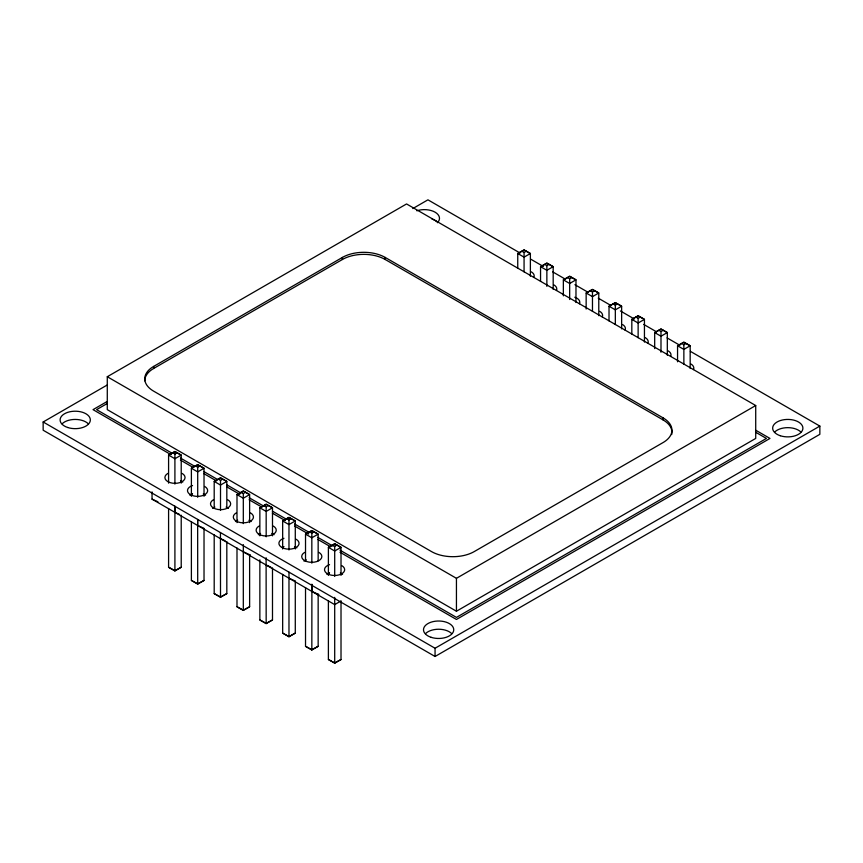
<?xml version="1.0" encoding="UTF-8"?>
<svg xmlns="http://www.w3.org/2000/svg" width="863" height="863" viewBox="0 0 863 863"><rect width="100%" height="100%" fill="white"/><g stroke="black" fill="none" stroke-linecap="round" stroke-linejoin="round"><path stroke-width="1.29" d="M107.282 376.732L406.559 203.948L755.718 405.534L755.718 438.436L456.441 611.231L107.282 409.645L107.282 376.732L456.441 578.318L755.718 405.534M690.378 351.349L819.85 426.095L819.85 434.326L435.06 656.484L43.15 430.216L43.15 421.985L107.282 384.963M412.784 208.587L427.94 199.828L520.087 253.032M153.603 366.451L342.428 257.422A30.227 17.454 0 0 1 385.178 257.422L663.086 417.875A30.227 17.454 0 0 1 663.086 442.557L474.251 551.576A30.227 17.454 0 0 1 431.5 551.576L153.603 391.133A30.227 17.454 0 0 1 153.603 366.451L153.603 368.501A30.227 17.454 0 0 0 144.747 380.842M153.603 368.501L342.428 259.483A30.227 17.454 0 0 1 385.178 259.483L663.086 419.925A30.227 17.454 0 0 1 671.684 434.553M107.012 401.565L93.031 409.645L171.068 454.704M107.077 403.593L96.591 409.645L172.287 453.345M181.219 483.14L181.219 455.092L174.909 451.446L168.587 455.092L168.587 483.14M530.378 276.203L530.378 253.506L524.068 249.86L517.746 253.506L517.746 268.199M172.837 452.859L174.909 451.673L181.219 455.092L174.909 458.738L168.587 455.092L172.837 452.859L174.909 454.057L176.969 452.859M521.996 251.273L524.068 250.087L530.378 253.506L524.068 257.152L517.746 253.506L521.996 251.273L524.068 252.471L526.128 251.273M204.024 496.301L204.024 468.253L197.703 464.607L191.392 468.253L191.392 496.301M553.183 289.375L553.183 266.667L546.862 263.021L540.551 266.667L540.551 281.36M195.642 466.031L197.703 464.833L204.024 468.253L197.703 471.899L191.392 468.253L195.642 466.031L197.703 467.217L199.774 466.031M544.801 264.445L546.862 263.247L553.183 266.667L546.862 270.313L540.551 266.667L544.801 264.445L546.862 265.631L548.933 264.445M189.86 495.211L192.093 493.916M226.818 508.124L226.818 481.425L220.507 477.778L214.197 481.425L214.197 508.124M575.977 302.535L575.977 279.839L569.666 276.192L563.356 279.839L563.356 295.858M218.447 479.192L220.507 477.994L226.818 481.425L220.507 485.06L214.197 481.425L218.447 479.192L220.507 480.378L222.578 479.192M567.606 277.606L569.666 276.408L575.977 279.839L569.666 283.485L563.356 279.839L567.606 277.606L569.666 278.792L571.727 277.606M212.654 508.372L214.898 507.077M249.623 522.622L249.623 494.585L243.312 490.939L236.991 494.585L236.991 522.622M598.782 315.696L598.782 292.999L592.471 289.353L586.15 292.999L586.15 309.019M241.241 492.352L243.312 491.166L249.623 494.585L243.312 498.231L236.991 494.585L241.241 492.352L243.312 493.55L245.372 492.352M590.4 290.766L592.471 289.58L598.782 292.999L592.471 296.645L586.15 292.999L590.4 290.766L592.471 291.964L594.531 290.766M235.459 521.532L237.703 520.238M272.492 535.826L272.492 507.789L266.171 504.143L259.86 507.789L259.86 535.826M621.64 328.9L621.64 306.203L615.33 302.557L609.019 306.203L609.019 320.885M264.11 505.556L266.171 504.359L272.492 507.789L266.171 511.425L259.86 507.789L264.11 505.556L266.171 506.743L268.242 505.556M613.269 303.97L615.33 302.773L621.64 306.203L615.33 309.849L609.019 306.203L613.269 303.97L615.33 305.157L617.401 303.97M168.587 508.512L168.587 567.261L174.909 570.907L181.219 567.261L181.219 515.189M258.317 534.736L260.561 533.442M295.286 548.987L295.286 520.95L288.976 517.304L282.665 520.95L282.665 548.987M644.445 342.061L644.445 319.364L638.135 315.718L631.824 319.364L631.824 334.057M286.904 518.717L288.976 517.53L295.286 520.95L288.976 524.596L282.665 520.95L286.904 518.717L288.976 519.914L291.036 518.717M636.063 317.131L638.135 315.944L644.445 319.364L638.135 323.01L631.824 319.364L636.063 317.131L638.135 318.328L640.195 317.131M191.392 521.673L191.392 580.432L197.703 584.078L204.024 580.432L204.024 528.35M318.156 560.853L318.156 534.154L311.834 530.508L305.524 534.154L305.524 560.853M667.315 355.265L667.315 332.568L660.993 328.922L654.683 332.568L654.683 348.587M309.774 531.921L311.834 530.723L318.156 534.154L311.834 537.789L305.524 534.154L309.774 531.921L311.834 533.107L313.905 531.921M658.933 330.335L660.993 329.137L667.315 332.568L660.993 336.214L654.683 332.568L658.933 330.335L660.993 331.521L663.064 330.335M214.197 534.833L214.197 593.593L220.507 597.239L226.818 593.593L226.818 541.511M303.992 561.101L306.225 559.807M341.014 575.394L341.014 547.347L334.704 543.701L328.393 547.347L328.393 575.394M690.173 368.469L690.173 345.761L683.863 342.115L677.552 345.761L677.552 361.791M332.633 545.114L334.704 543.927L341.014 547.347L334.704 550.993L328.393 547.347L332.633 545.114L334.704 546.311L336.764 545.114M681.792 343.539L683.863 342.341L690.173 345.761L683.863 349.407L677.552 345.761L681.792 343.539L683.863 344.725L685.923 343.539M236.991 548.005L236.991 606.754L243.312 610.4L249.623 606.754L249.623 554.682M326.85 574.305L329.094 573M259.86 559.86L259.86 619.958L266.171 623.604L272.492 619.958L272.492 567.876M340.421 601.306L334.704 604.607L152.039 499.148L152.039 491.899M282.665 574.37L282.665 633.118L288.976 636.765L295.286 633.118L295.286 581.047M305.524 587.563L305.524 646.322L311.834 649.968L318.156 646.322L318.156 594.24M328.393 600.767L328.393 659.526L334.704 663.172L341.014 659.526L341.014 600.767M43.15 421.985L435.06 648.253L819.85 426.095M181.219 567.261L174.909 570.691L168.587 567.261M204.024 580.432L197.703 583.852L191.392 580.432M226.818 593.593L220.507 597.013L214.197 593.593M249.623 606.754L243.312 610.184L236.991 606.754M272.492 619.958L266.171 623.377L259.86 619.958M295.286 633.118L288.976 636.549L282.665 633.118M318.156 646.322L311.834 649.742L305.524 646.322M341.014 659.526L334.704 662.946L332.633 661.748M152.039 499.148L157.918 501.77M179.547 514.413L174.844 512.309L174.844 506.268M203.517 528.102L197.649 525.481L197.649 519.44L197.703 584.078M220.443 538.641L225.146 540.745M243.312 551.845L250.367 554.995M266.106 565.006L270.809 567.11M288.976 578.21L294.855 580.831M318.889 594.553L311.834 591.403L311.899 584.186L311.834 649.968M328.393 659.526L331.575 661.198M530.583 259.094L543.41 266.494M552.741 271.888L565.578 279.299M574.909 284.682L587.735 292.093M598.232 298.145L611.058 305.556M620.389 310.95L634.391 319.03M643.722 324.412L656.549 331.824M667.056 337.886L679.882 345.286M755.988 430.367L769.969 438.436L456.441 619.461L339.957 552.212M755.923 432.395L766.409 438.436L456.441 617.401L339.99 550.163M180.443 458.048L194.412 466.117M203.733 471.5L217.703 479.569M227.023 484.952L240.993 493.01M249.148 497.724L264.294 506.462M272.438 511.166L286.419 519.235M294.563 523.938L309.709 532.687M317.854 537.39L332.999 546.128M180.389 460.076L193.204 467.476M203.679 473.528L216.494 480.928M226.98 486.98L239.795 494.38M249.105 499.753L261.921 507.153M272.406 513.205L285.221 520.605M294.531 525.988L308.512 534.057M317.832 539.429L330.648 546.829M180.518 480.745L182.762 482.039M203.312 493.916L205.556 495.211M226.117 507.077L228.361 508.372M248.922 520.238L251.165 521.532M271.78 533.442L274.024 534.736M294.585 546.603L296.829 547.897M340.313 573L342.557 574.305M683.863 344.725L683.863 364.1M663.086 417.875L663.086 419.925M660.993 331.521L660.993 352.233M638.135 318.328L638.135 337.703M615.33 305.157L615.33 324.531M592.471 291.964L592.471 311.338M569.666 278.792L569.666 299.504M546.862 265.631L546.862 286.343M524.068 252.471L524.068 271.845M456.441 578.318L456.441 611.231M435.06 648.253L435.06 656.484M385.178 257.422L385.178 259.483M342.428 257.422L342.428 259.483M334.704 546.311L334.704 576.365M334.704 597.358L334.704 663.172M311.834 533.107L311.834 563.161M288.976 519.914L288.976 549.968M288.976 572.158L288.976 636.765M266.171 506.743L266.171 536.808M266.106 557.757L266.171 623.604M243.312 493.55L243.312 523.604M243.312 544.585L243.312 610.4M220.507 480.378L220.507 510.443M220.443 532.6L220.507 597.239M197.703 467.217L197.703 497.271M174.909 454.057L174.909 484.111M174.909 506.311L174.909 570.907M425.535 633.604A15.113 8.727 0 0 1 451.716 633.604M416.818 210.788A15.113 8.727 0 0 1 435.06 212.169A15.113 8.727 0 0 1 437.465 222.708M668.07 350.81A10.076 5.814 0 0 1 670.68 356.43M227.703 499.742A10.076 5.814 0 0 1 227.703 507.973A10.076 5.814 0 0 1 213.452 507.973A10.076 5.814 0 0 1 213.452 499.742M250.507 512.902A10.076 5.814 0 0 1 250.507 521.133A10.076 5.814 0 0 1 236.257 521.133A10.076 5.814 0 0 1 236.257 512.902M273.312 526.074A10.076 5.814 0 0 1 273.312 534.294A10.076 5.814 0 0 1 259.062 534.294A10.076 5.814 0 0 1 259.062 526.074M296.117 539.235A10.076 5.814 0 0 1 295.459 547.8A10.076 5.814 0 0 1 280.734 546.689A10.076 5.814 0 0 1 283.949 538.307M574.78 297.228A10.076 5.814 0 0 1 579.472 303.776M190.443 494.682A10.076 5.814 0 0 1 192.535 493.755M774.694 432.018A15.113 8.727 0 0 1 800.875 432.018M318.911 552.396A10.076 5.814 0 0 1 318.911 560.626A10.076 5.814 0 0 1 304.661 560.626A10.076 5.814 0 0 1 304.661 552.396M62.125 423.798A15.113 8.727 0 0 1 88.306 423.798M281.856 547.466A10.076 5.814 0 0 1 283.949 546.538M622.471 324.488A10.076 5.814 0 0 1 625.082 330.108M431.932 219.019A15.113 8.727 0 0 1 437.465 222.212M327.465 573.787A10.076 5.814 0 0 1 329.547 572.87M182.104 473.409A10.076 5.814 0 0 1 182.104 481.64A10.076 5.814 0 0 1 167.853 481.64A10.076 5.814 0 0 1 167.853 473.409M204.693 486.452A10.076 5.814 0 0 1 204.046 495.028A10.076 5.814 0 0 1 189.31 493.906A10.076 5.814 0 0 1 192.535 485.535M341.716 565.567A10.076 5.814 0 0 1 341.068 574.132A10.076 5.814 0 0 1 326.333 573.01A10.076 5.814 0 0 1 329.547 564.639M553.852 284.866A10.076 5.814 0 0 1 556.462 290.486M599.666 311.316A10.076 5.814 0 0 1 602.277 316.937M645.276 337.649A10.076 5.814 0 0 1 647.876 343.269M690.875 363.981A10.076 5.814 0 0 1 693.485 369.601M531.263 271.823A10.076 5.814 0 0 1 533.863 277.444M67.659 427.487A15.113 8.727 0 0 0 90.335 419.925A15.113 8.727 0 0 0 67.659 412.374A15.113 8.727 0 0 0 67.659 427.487M431.069 637.304A15.113 8.727 0 0 0 453.744 629.742A15.113 8.727 0 0 0 431.069 622.18A15.113 8.727 0 0 0 431.069 637.304M780.228 435.718A15.113 8.727 0 0 0 802.903 428.156A15.113 8.727 0 0 0 780.228 420.594A15.113 8.727 0 0 0 780.228 435.718"/></g></svg>
